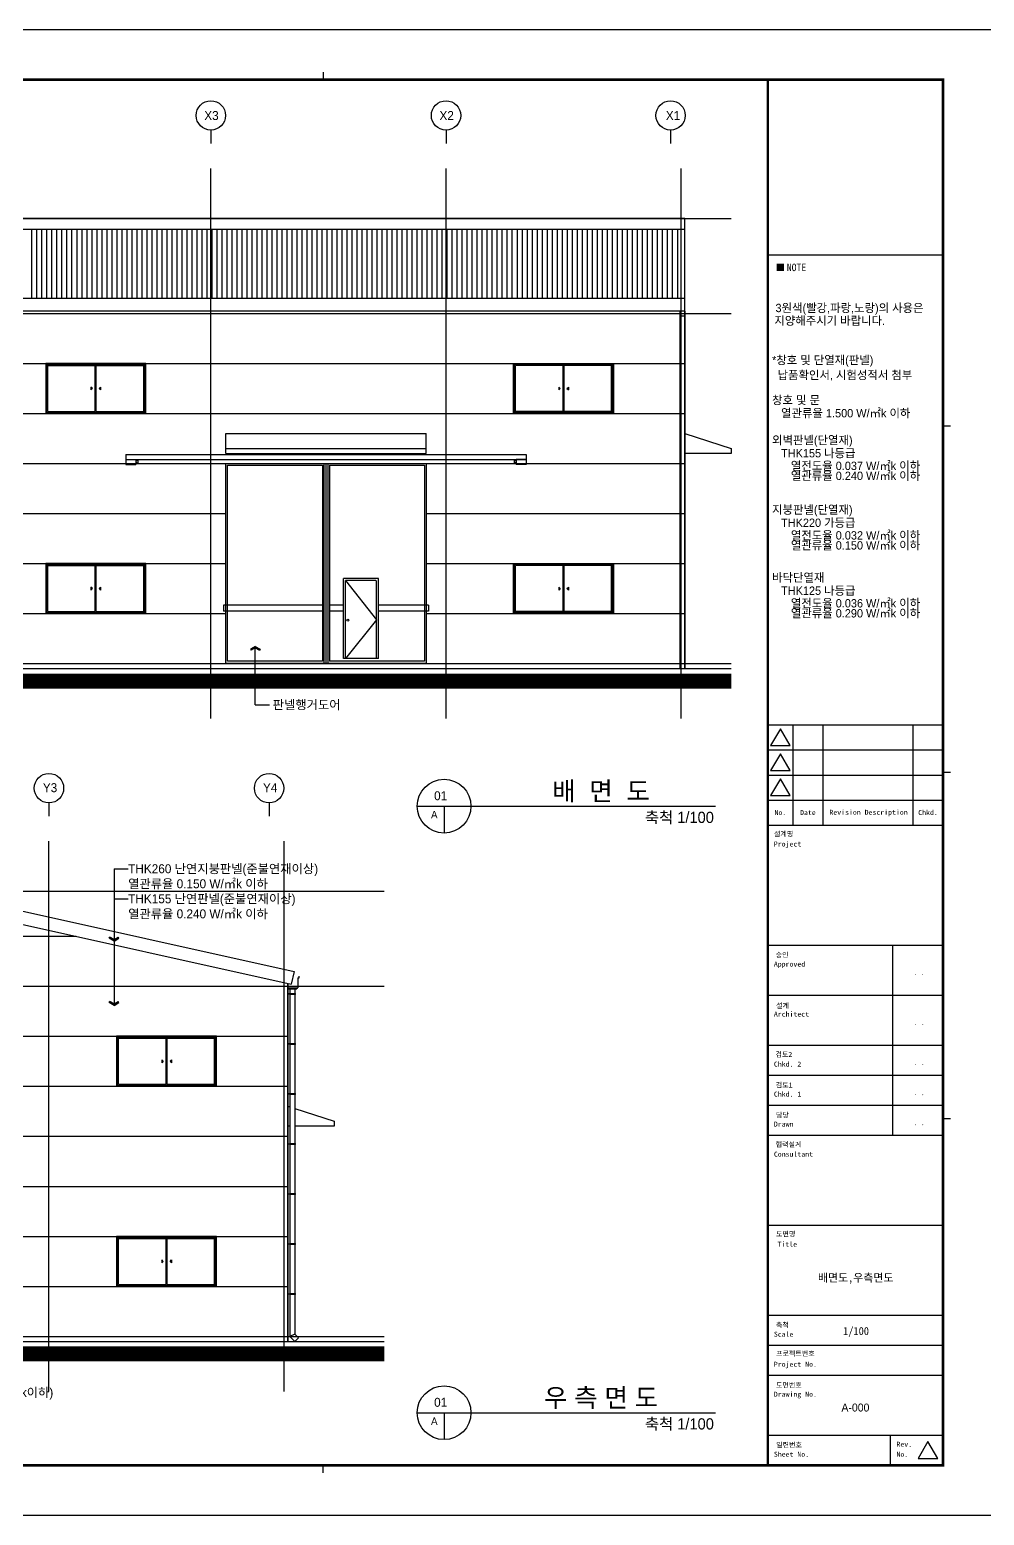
# Model space of a CAD drawing. Header units: millimetres. Extents: x 1296959 to 4552731, y -1798654 to -1542890.
# Drawn here: x 4490929 to 4510006, y -1572590 to -1542890 of the extents above; entities that cross this region are included whole.
import ezdxf
from ezdxf.enums import TextEntityAlignment as Align

# ---------------------------------------------------------------- set-up
doc = ezdxf.new("R2010")
doc.units = ezdxf.units.MM
doc.header["$LTSCALE"] = 100
doc.linetypes.add('CEN', pattern=[62, 60, -1, 0, -1])
for name, color, linetype in [('253', 253, 'Continuous'), ('3', 3, 'Continuous'), ('9', 9, 'Continuous'), ('CEN', 1, 'CEN'), ('COL', 2, 'Continuous'), ('COR', 4, 'Continuous'), ('DIM', 7, 'Continuous'), ('DOOR', 4, 'Continuous'), ('EL', 9, 'Continuous'), ('FIN', 5, 'Continuous'), ('LED', 7, 'Continuous'), ('TITLE_TEXT', 6, 'Continuous'), ('TXT', 3, 'Continuous'), ('WAL', 3, 'Continuous'), ('WIN', 4, 'Continuous')]:
    doc.layers.add(name, color=color, linetype=linetype)
doc.styles.add('TEXT', font='')
doc.styles.add('굴림', font='gulim.ttc')
doc.styles.add('돋움', font='gulim.ttc')
doc.styles.add('돋움체', font='gulim.ttc')
doc.styles.add('돋음', font='gulim.ttc')
doc.styles.get('TEXT').set_extended_font_data('DotumChe')

# ---------------------------------------------------------------- blocks, each defined once
blk = doc.blocks.new('arrow1')
for p, q in [((0, 0), (0.29, 0.5)), ((0, 0), (0.29, -0.5)), ((0.16, 0), (0.41, 0.43)), ((0.16, 0), (0.41, -0.43)), ((0.29, 0.5), (0.41, 0.43)), ((0.29, -0.5), (0.41, -0.43))]:
    blk.add_line(p, q)

msp = doc.modelspace()

# ---------------------------------------------------------------- hatches: boundary and pattern name
msp.add_hatch(color=3).paths.add_polyline_path([(4506003.98, -1547566.64), (4505853.98, -1547566.64), (4505853.98, -1547716.64), (4506003.98, -1547716.64)])
msp.add_hatch(color=3).paths.add_polyline_path([(4506003.98, -1547566.64), (4505853.98, -1547566.64), (4505853.98, -1547716.64), (4506003.98, -1547716.64)])

# ---------------------------------------------------------------- linework, layer by layer
at = {"color": 5}
for p, q in [((4510680.99, -1542889.74), (4468630.99, -1542889.74)), ((4468630.99, -1572589.74), (4510680.99, -1572589.74))]:
    msp.add_line(p, q, dxfattribs=at)
for p, q in [((4496793.99, -1543739.74), (4496793.99, -1543889.74)), ((4494549.23, -1544896.1), (4494549.23, -1545162.88)), ((4499249.23, -1544896.1), (4499249.23, -1545162.88)), ((4503736.73, -1544896.1), (4503736.73, -1545162.88)), ((4491874.23, -1548263.44), (4491874.23, -1546885.67)), ((4492874.23, -1548263.44), (4492874.23, -1546885.67)), ((4493874.23, -1548263.44), (4493874.23, -1546885.67)), ((4494874.23, -1548263.44), (4494874.23, -1546885.67)), ((4495874.23, -1548263.44), (4495874.23, -1546885.67)), ((4496874.23, -1548263.44), (4496874.23, -1546885.67)), ((4497874.23, -1548263.44), (4497874.23, -1546885.67)), ((4498874.23, -1548263.44), (4498874.23, -1546885.67)), ((4499874.23, -1548263.44), (4499874.23, -1546885.67)), ((4500874.23, -1548263.44), (4500874.23, -1546885.67)), ((4501874.23, -1548263.44), (4501874.23, -1546885.67)), ((4502874.23, -1548263.44), (4502874.23, -1546885.67)), ((4505680.99, -1547389.74), (4509180.99, -1547389.74)), ((4503924.23, -1548517.85), (4503924.23, -1555662.88)), ((4504024.23, -1548517.85), (4504024.23, -1555662.88)), ((4475874.23, -1548562.88), (4504024.23, -1548562.88)), ((4504024.23, -1548617.85), (4503924.23, -1548617.85)), ((4475874.23, -1549562.88), (4504024.23, -1549562.88)), ((4475874.23, -1550562.88), (4504024.23, -1550562.88)), ((4509330.99, -1550814.74), (4509180.99, -1550814.74)), ((4494849.23, -1551362.88), (4494849.23, -1550962.88)), ((4494849.23, -1550962.88), (4498849.23, -1550962.88)), ((4498849.23, -1551362.88), (4498849.23, -1550962.88)), ((4494849.23, -1551262.88), (4498849.23, -1551262.88)), ((4494849.23, -1551362.88), (4498849.23, -1551362.88)), ((4475874.23, -1551562.88), (4504024.23, -1551562.88)), ((4484949.23, -1552562.88), (4494849.23, -1552562.88)), ((4498849.23, -1552562.88), (4504024.23, -1552562.88)), ((4484949.23, -1553562.88), (4494849.23, -1553562.88)), ((4498849.23, -1553562.88), (4504024.23, -1553562.88)), ((4484949.23, -1554562.88), (4494849.23, -1554562.88)), ((4498849.23, -1554562.88), (4504024.23, -1554562.88)), ((4475874.23, -1555562.88), (4504024.23, -1555562.88)), ((4505680.99, -1556789.74), (4509180.99, -1556789.74)), ((4505930.99, -1556864.74), (4505735.99, -1557201.74)), ((4506125.99, -1557201.74), (4505930.99, -1556864.74)), ((4506180.99, -1556789.74), (4506180.99, -1558789.74)), ((4506780.99, -1556789.74), (4506780.99, -1558789.74)), ((4508580.99, -1556789.74), (4508580.99, -1558789.74)), ((4505680.99, -1557289.74), (4509180.99, -1557289.74)), ((4505735.99, -1557201.74), (4506125.99, -1557201.74)), ((4505930.99, -1557364.74), (4505735.99, -1557701.74)), ((4506125.99, -1557701.74), (4505930.99, -1557364.74)), ((4505735.99, -1557701.74), (4506125.99, -1557701.74)), ((4509330.99, -1557739.74), (4509180.99, -1557739.74)), ((4505680.99, -1557789.74), (4509180.99, -1557789.74)), ((4505930.99, -1557864.74), (4505735.99, -1558201.74)), ((4506125.99, -1558201.74), (4505930.99, -1557864.74)), ((4491313.68, -1558346.43), (4491313.68, -1558613.21)), ((4495713.68, -1558346.43), (4495713.68, -1558613.21)), ((4505680.99, -1558289.74), (4509180.99, -1558289.74)), ((4505735.99, -1558201.74), (4506125.99, -1558201.74)), ((4505680.99, -1558789.74), (4509180.99, -1558789.74)), ((4486168.68, -1561013.21), (4491858.68, -1561013.21)), ((4505680.99, -1561189.74), (4509180.99, -1561189.74)), ((4508180.99, -1564989.74), (4508180.99, -1561189.74)), ((4496288.71, -1561845.01), (4496288.71, -1562045.01)), ((4496288.71, -1561845.01), (4496312.55, -1561845.01)), ((4496312.55, -1561845.01), (4496312.55, -1561814.32)), ((4481938.68, -1562013.21), (4496088.68, -1562013.21)), ((4496088.68, -1562013.21), (4496088.68, -1562045.01)), ((4496088.71, -1562045.01), (4496288.71, -1562045.01)), ((4505680.99, -1562189.74), (4509180.99, -1562189.74)), ((4481938.68, -1563013.21), (4496088.68, -1563013.21)), ((4505680.99, -1563189.74), (4509180.99, -1563189.74)), ((4505680.99, -1563789.74), (4509180.99, -1563789.74)), ((4481938.68, -1564013.21), (4496088.68, -1564013.21)), ((4505680.99, -1564389.74), (4509180.99, -1564389.74)), ((4509330.99, -1564664.74), (4509180.99, -1564664.74)), ((4481938.68, -1565013.21), (4496088.68, -1565013.21)), ((4505680.99, -1564989.74), (4509180.99, -1564989.74)), ((4481938.68, -1566013.21), (4496088.68, -1566013.21)), ((4505680.99, -1566789.74), (4509180.99, -1566789.74)), ((4481938.68, -1567013.21), (4496088.68, -1567013.21)), ((4481938.68, -1568013.21), (4496088.68, -1568013.21)), ((4505680.99, -1568589.74), (4509180.99, -1568589.74)), ((4481938.68, -1569013.21), (4496088.68, -1569013.21)), ((4505680.99, -1569189.74), (4509180.99, -1569189.74)), ((4505680.99, -1569789.74), (4509180.99, -1569789.74)), ((4505680.99, -1570989.74), (4509180.99, -1570989.74)), ((4508130.99, -1571589.74), (4508130.99, -1570989.74)), ((4508880.99, -1571114.74), (4508685.99, -1571451.74)), ((4509075.99, -1571451.74), (4508880.99, -1571114.74)), ((4496793.99, -1571739.74), (4496793.99, -1571589.74)), ((4508685.99, -1571451.74), (4509075.99, -1571451.74))]:
    msp.add_line(p, q)
at = {"color": 7}
for p, q in [((4496108.71, -1562045.01), (4496108.71, -1562065.01)), ((4496108.71, -1562065.01), (4496268.71, -1562065.01)), ((4496268.71, -1562045.01), (4496268.71, -1562065.01))]:
    msp.add_line(p, q, dxfattribs=at)
at = {"color": 3, "const_width": 50}
msp.add_lwpolyline([(4509180.99, -1571589.74), (4470130.99, -1571589.74), (4470130.99, -1543889.74), (4509180.99, -1543889.74)], close=True, dxfattribs=at)
msp.add_lwpolyline([(4505680.99, -1571589.74), (4505680.99, -1543889.74)], dxfattribs=at)
for centre in [(4494549.23, -1544602.58), (4499249.23, -1544602.58), (4503736.73, -1544602.58), (4491313.68, -1558052.91), (4495713.68, -1558052.91)]:
    msp.add_circle(centre, 293.52)
at = {"layer": '253', "const_width": 300}
for points in [[(4474949.23, -1555912.88), (4504949.23, -1555912.88)], [(4480013.68, -1569363.21), (4498013.68, -1569363.21)]]:
    msp.add_lwpolyline(points, dxfattribs=at)
at = {"layer": '3', "color": 3}
msp.add_lwpolyline([(4494849.23, -1551562.88), (4498849.23, -1551562.88), (4498849.23, -1555562.88), (4494849.23, -1555562.88)], close=True, dxfattribs=at)
at = {"layer": '9'}
for points in [[(4504024.23, -1550962.88), (4504949.23, -1551262.88), (4504949.23, -1551362.88), (4504024.23, -1551362.88)], [(4496088.68, -1564413.21), (4496127.53, -1564425.81)], [(4496227.53, -1564458.24), (4497013.68, -1564713.21), (4497013.68, -1564813.21), (4496227.53, -1564813.21)], [(4496127.53, -1564813.21), (4496088.68, -1564813.21)]]:
    msp.add_lwpolyline(points, dxfattribs=at)
at = {"layer": 'CEN', "linetype": 'ByBlock', "ltscale": 1000}
for p, q in [((4494549.23, -1556662.88), (4494549.23, -1545662.88)), ((4499249.23, -1556662.88), (4499249.23, -1545662.88)), ((4503949.23, -1556662.88), (4503949.23, -1545662.88)), ((4474949.23, -1546662.88), (4504949.23, -1546662.88)), ((4474949.23, -1548562.88), (4504949.23, -1548562.88)), ((4474949.23, -1555562.88), (4504949.23, -1555562.88)), ((4474949.23, -1555662.88), (4504949.23, -1555662.88)), ((4491313.68, -1570113.21), (4491313.68, -1559113.21)), ((4496013.68, -1570113.21), (4496013.68, -1559113.21)), ((4480013.68, -1560113.21), (4498013.68, -1560113.21)), ((4480013.68, -1562013.21), (4498013.68, -1562013.21)), ((4480013.68, -1569013.21), (4498013.68, -1569013.21)), ((4480013.68, -1569113.21), (4498013.68, -1569113.21))]:
    msp.add_line(p, q, dxfattribs=at)
at = {"layer": 'COL'}
for p, q in [((4474949.23, -1555662.88), (4504949.23, -1555662.88)), ((4480013.68, -1569113.21), (4498013.68, -1569113.21))]:
    msp.add_line(p, q, dxfattribs=at)
at = {"layer": 'DIM'}
for p, q in [((4498672.68, -1558412.66), (4504637.56, -1558412.66)), ((4499210.28, -1558412.66), (4499210.28, -1558950.26)), ((4498672.68, -1570538.45), (4504637.56, -1570538.45)), ((4499210.28, -1570538.45), (4499210.28, -1571076.05))]:
    msp.add_line(p, q, dxfattribs=at)
for centre in [(4499210.28, -1558412.66), (4499210.28, -1570538.45)]:
    msp.add_circle(centre, 537.6, dxfattribs=at)
at = {"layer": 'DOOR'}
for p, q in [((4492849.23, -1551382.88), (4500849.23, -1551382.88)), ((4492849.23, -1551382.88), (4492849.23, -1551582.88)), ((4492849.23, -1551482.88), (4500849.23, -1551482.88)), ((4492849.23, -1551482.88), (4493049.23, -1551482.88)), ((4493049.23, -1551482.88), (4493049.23, -1551582.88)), ((4493049.23, -1551502.88), (4493069.23, -1551502.88)), ((4493069.23, -1551492.88), (4493089.23, -1551492.88)), ((4493069.23, -1551502.88), (4493069.23, -1551492.88)), ((4493089.23, -1551492.88), (4493089.23, -1551552.88)), ((4500609.23, -1551492.88), (4500609.23, -1551552.88)), ((4500629.23, -1551492.88), (4500609.23, -1551492.88)), ((4500629.23, -1551502.88), (4500629.23, -1551492.88)), ((4500649.23, -1551502.88), (4500629.23, -1551502.88)), ((4500649.23, -1551482.88), (4500649.23, -1551582.88)), ((4500849.23, -1551482.88), (4500649.23, -1551482.88)), ((4500849.23, -1551382.88), (4500849.23, -1551582.88)), ((4492849.23, -1551582.88), (4493049.23, -1551582.88)), ((4493049.23, -1551542.88), (4493069.23, -1551542.88)), ((4493069.23, -1551542.88), (4493069.23, -1551552.88)), ((4493069.23, -1551552.88), (4493089.23, -1551552.88)), ((4494879.23, -1551592.88), (4496779.23, -1551592.88)), ((4494879.23, -1555512.88), (4494879.23, -1551592.88)), ((4496779.23, -1551592.88), (4496779.23, -1555512.88)), ((4496809.23, -1551562.88), (4496809.23, -1555562.88)), ((4496849.23, -1551562.88), (4496849.23, -1555562.88)), ((4496889.23, -1551562.88), (4496889.23, -1555562.88)), ((4496919.23, -1551592.88), (4496919.23, -1555512.88)), ((4496919.23, -1551592.88), (4498819.23, -1551592.88)), ((4498819.23, -1551592.88), (4498819.23, -1555512.88)), ((4500629.23, -1551552.88), (4500609.23, -1551552.88)), ((4500649.23, -1551542.88), (4500629.23, -1551542.88)), ((4500629.23, -1551542.88), (4500629.23, -1551552.88)), ((4500849.23, -1551582.88), (4500649.23, -1551582.88)), ((4497899.23, -1553862.88), (4497199.23, -1553862.88)), ((4497199.23, -1555462.88), (4497199.23, -1553862.88)), ((4497849.23, -1553902.88), (4497239.23, -1553902.88)), ((4497239.23, -1553902.88), (4497859.23, -1554687.88)), ((4497239.23, -1555462.88), (4497239.23, -1553902.88)), ((4497899.23, -1555462.88), (4497899.23, -1553862.88)), ((4497859.23, -1555462.88), (4497859.23, -1553912.88)), ((4494799.23, -1554392.88), (4494799.23, -1554512.88)), ((4496779.23, -1554392.88), (4494799.23, -1554392.88)), ((4497199.23, -1554392.88), (4496919.23, -1554392.88)), ((4498899.23, -1554392.88), (4497899.23, -1554392.88)), ((4498899.23, -1554392.88), (4498899.23, -1554512.88)), ((4496779.23, -1554512.88), (4494799.23, -1554512.88)), ((4497199.23, -1554512.88), (4496919.23, -1554512.88)), ((4497859.23, -1554687.88), (4497239.23, -1555462.88)), ((4498899.23, -1554512.88), (4497899.23, -1554512.88)), ((4496779.23, -1555512.88), (4494879.23, -1555512.88)), ((4498819.23, -1555512.88), (4496919.23, -1555512.88)), ((4497899.23, -1555462.88), (4497199.23, -1555462.88))]:
    msp.add_line(p, q, dxfattribs=at)
msp.add_circle((4497288.31, -1554696.31), 20, dxfattribs=at)
msp.add_arc((4497849.23, -1553912.88), 10, 0, 90, dxfattribs=at)
at = {"layer": 'EL'}
for p, q in [((4496122.53, -1562166.93), (4496088.68, -1562166.93)), ((4496127.53, -1562065.01), (4496127.53, -1569013.21)), ((4496227.53, -1562065.01), (4496227.53, -1568971.79)), ((4496122.53, -1563166.93), (4496088.68, -1563166.93)), ((4496122.53, -1564166.93), (4496088.68, -1564166.93)), ((4496122.53, -1565166.93), (4496088.68, -1565166.93)), ((4496122.53, -1566166.93), (4496088.68, -1566166.93)), ((4496122.53, -1567166.93), (4496088.68, -1567166.93)), ((4496122.53, -1568166.93), (4496088.68, -1568166.93)), ((4496227.53, -1568971.79), (4496127.53, -1569013.21)), ((4496127.53, -1569013.21), (4496227.53, -1569113.21)), ((4496227.53, -1568971.79), (4496298.25, -1569042.5)), ((4496298.25, -1569042.5), (4496227.53, -1569113.21))]:
    msp.add_line(p, q, dxfattribs=at)
for points in [[(4496122.53, -1562176.93), (4496122.53, -1562156.93), (4496232.53, -1562156.93), (4496232.53, -1562176.93)], [(4496122.53, -1563176.93), (4496122.53, -1563156.93), (4496232.53, -1563156.93), (4496232.53, -1563176.93)], [(4496122.53, -1564176.93), (4496122.53, -1564156.93), (4496232.53, -1564156.93), (4496232.53, -1564176.93)], [(4496122.53, -1565176.93), (4496122.53, -1565156.93), (4496232.53, -1565156.93), (4496232.53, -1565176.93)], [(4496122.53, -1566176.93), (4496122.53, -1566156.93), (4496232.53, -1566156.93), (4496232.53, -1566176.93)], [(4496122.53, -1567176.93), (4496122.53, -1567156.93), (4496232.53, -1567156.93), (4496232.53, -1567176.93)], [(4496122.53, -1568176.93), (4496122.53, -1568156.93), (4496232.53, -1568156.93), (4496232.53, -1568176.93)]]:
    msp.add_lwpolyline(points, close=True, dxfattribs=at)
at = {"layer": 'FIN'}
for p, q in [((4490974.23, -1548263.44), (4490974.23, -1546885.67)), ((4491074.23, -1548263.44), (4491074.23, -1546885.67)), ((4491174.23, -1548263.44), (4491174.23, -1546885.67)), ((4491274.23, -1548263.44), (4491274.23, -1546885.67)), ((4491374.23, -1548263.44), (4491374.23, -1546885.67)), ((4491474.23, -1548263.44), (4491474.23, -1546885.67)), ((4491574.23, -1548263.44), (4491574.23, -1546885.67)), ((4491674.23, -1548263.44), (4491674.23, -1546885.67)), ((4491774.23, -1548263.44), (4491774.23, -1546885.67)), ((4491974.23, -1548263.44), (4491974.23, -1546885.67)), ((4492074.23, -1548263.44), (4492074.23, -1546885.67)), ((4492174.23, -1548263.44), (4492174.23, -1546885.67)), ((4492274.23, -1548263.44), (4492274.23, -1546885.67)), ((4492374.23, -1548263.44), (4492374.23, -1546885.67)), ((4492474.23, -1548263.44), (4492474.23, -1546885.67)), ((4492574.23, -1548263.44), (4492574.23, -1546885.67)), ((4492674.23, -1548263.44), (4492674.23, -1546885.67)), ((4492774.23, -1548263.44), (4492774.23, -1546885.67)), ((4492974.23, -1548263.44), (4492974.23, -1546885.67)), ((4493074.23, -1548263.44), (4493074.23, -1546885.67)), ((4493174.23, -1548263.44), (4493174.23, -1546885.67)), ((4493274.23, -1548263.44), (4493274.23, -1546885.67)), ((4493374.23, -1548263.44), (4493374.23, -1546885.67)), ((4493474.23, -1548263.44), (4493474.23, -1546885.67)), ((4493574.23, -1548263.44), (4493574.23, -1546885.67)), ((4493674.23, -1548263.44), (4493674.23, -1546885.67)), ((4493774.23, -1548263.44), (4493774.23, -1546885.67)), ((4493974.23, -1548263.44), (4493974.23, -1546885.67)), ((4494074.23, -1548263.44), (4494074.23, -1546885.67)), ((4494174.23, -1548263.44), (4494174.23, -1546885.67)), ((4494274.23, -1548263.44), (4494274.23, -1546885.67)), ((4494374.23, -1548263.44), (4494374.23, -1546885.67)), ((4494474.23, -1548263.44), (4494474.23, -1546885.67)), ((4494574.23, -1548263.44), (4494574.23, -1546885.67)), ((4494674.23, -1548263.44), (4494674.23, -1546885.67)), ((4494774.23, -1548263.44), (4494774.23, -1546885.67)), ((4494974.23, -1548263.44), (4494974.23, -1546885.67)), ((4495074.23, -1548263.44), (4495074.23, -1546885.67)), ((4495174.23, -1548263.44), (4495174.23, -1546885.67)), ((4495274.23, -1548263.44), (4495274.23, -1546885.67)), ((4495374.23, -1548263.44), (4495374.23, -1546885.67)), ((4495474.23, -1548263.44), (4495474.23, -1546885.67)), ((4495574.23, -1548263.44), (4495574.23, -1546885.67)), ((4495674.23, -1548263.44), (4495674.23, -1546885.67)), ((4495774.23, -1548263.44), (4495774.23, -1546885.67)), ((4495974.23, -1548263.44), (4495974.23, -1546885.67)), ((4496074.23, -1548263.44), (4496074.23, -1546885.67)), ((4496174.23, -1548263.44), (4496174.23, -1546885.67)), ((4496274.23, -1548263.44), (4496274.23, -1546885.67)), ((4496374.23, -1548263.44), (4496374.23, -1546885.67)), ((4496474.23, -1548263.44), (4496474.23, -1546885.67)), ((4496574.23, -1548263.44), (4496574.23, -1546885.67)), ((4496674.23, -1548263.44), (4496674.23, -1546885.67)), ((4496774.23, -1548263.44), (4496774.23, -1546885.67)), ((4496974.23, -1548263.44), (4496974.23, -1546885.67)), ((4497074.23, -1548263.44), (4497074.23, -1546885.67)), ((4497174.23, -1548263.44), (4497174.23, -1546885.67)), ((4497274.23, -1548263.44), (4497274.23, -1546885.67)), ((4497374.23, -1548263.44), (4497374.23, -1546885.67)), ((4497474.23, -1548263.44), (4497474.23, -1546885.67)), ((4497574.23, -1548263.44), (4497574.23, -1546885.67)), ((4497674.23, -1548263.44), (4497674.23, -1546885.67)), ((4497774.23, -1548263.44), (4497774.23, -1546885.67)), ((4497974.23, -1548263.44), (4497974.23, -1546885.67)), ((4498074.23, -1548263.44), (4498074.23, -1546885.67)), ((4498174.23, -1548263.44), (4498174.23, -1546885.67)), ((4498274.23, -1548263.44), (4498274.23, -1546885.67)), ((4498374.23, -1548263.44), (4498374.23, -1546885.67)), ((4498474.23, -1548263.44), (4498474.23, -1546885.67)), ((4498574.23, -1548263.44), (4498574.23, -1546885.67)), ((4498674.23, -1548263.44), (4498674.23, -1546885.67)), ((4498774.23, -1548263.44), (4498774.23, -1546885.67)), ((4498974.23, -1548263.44), (4498974.23, -1546885.67)), ((4499074.23, -1548263.44), (4499074.23, -1546885.67)), ((4499174.23, -1548263.44), (4499174.23, -1546885.67)), ((4499274.23, -1548263.44), (4499274.23, -1546885.67)), ((4499374.23, -1548263.44), (4499374.23, -1546885.67)), ((4499474.23, -1548263.44), (4499474.23, -1546885.67)), ((4499574.23, -1548263.44), (4499574.23, -1546885.67)), ((4499674.23, -1548263.44), (4499674.23, -1546885.67)), ((4499774.23, -1548263.44), (4499774.23, -1546885.67)), ((4499974.23, -1548263.44), (4499974.23, -1546885.67)), ((4500074.23, -1548263.44), (4500074.23, -1546885.67)), ((4500174.23, -1548263.44), (4500174.23, -1546885.67)), ((4500274.23, -1548263.44), (4500274.23, -1546885.67)), ((4500374.23, -1548263.44), (4500374.23, -1546885.67)), ((4500474.23, -1548263.44), (4500474.23, -1546885.67)), ((4500574.23, -1548263.44), (4500574.23, -1546885.67)), ((4500674.23, -1548263.44), (4500674.23, -1546885.67)), ((4500774.23, -1548263.44), (4500774.23, -1546885.67)), ((4500974.23, -1548263.44), (4500974.23, -1546885.67)), ((4501074.23, -1548263.44), (4501074.23, -1546885.67)), ((4501174.23, -1548263.44), (4501174.23, -1546885.67)), ((4501274.23, -1548263.44), (4501274.23, -1546885.67)), ((4501374.23, -1548263.44), (4501374.23, -1546885.67)), ((4501474.23, -1548263.44), (4501474.23, -1546885.67)), ((4501574.23, -1548263.44), (4501574.23, -1546885.67)), ((4501674.23, -1548263.44), (4501674.23, -1546885.67)), ((4501774.23, -1548263.44), (4501774.23, -1546885.67)), ((4501974.23, -1548263.44), (4501974.23, -1546885.67)), ((4502074.23, -1548263.44), (4502074.23, -1546885.67)), ((4502174.23, -1548263.44), (4502174.23, -1546885.67)), ((4502274.23, -1548263.44), (4502274.23, -1546885.67)), ((4502374.23, -1548263.44), (4502374.23, -1546885.67)), ((4502474.23, -1548263.44), (4502474.23, -1546885.67)), ((4502574.23, -1548263.44), (4502574.23, -1546885.67)), ((4502674.23, -1548263.44), (4502674.23, -1546885.67)), ((4502774.23, -1548263.44), (4502774.23, -1546885.67)), ((4502974.23, -1548263.44), (4502974.23, -1546885.67)), ((4503074.23, -1548263.44), (4503074.23, -1546885.67)), ((4503174.23, -1548263.44), (4503174.23, -1546885.67)), ((4503274.23, -1548263.44), (4503274.23, -1546885.67)), ((4503374.23, -1548263.44), (4503374.23, -1546885.67)), ((4503474.23, -1548263.44), (4503474.23, -1546885.67)), ((4503574.23, -1548263.44), (4503574.23, -1546885.67)), ((4503674.23, -1548263.44), (4503674.23, -1546885.67)), ((4503774.23, -1548263.44), (4503774.23, -1546885.67))]:
    msp.add_line(p, q, dxfattribs=at)
at = {"layer": 'LED'}
for points in [[(4495437.75, -1556384.26), (4495437.75, -1555217.87)], [(4495437.75, -1556384.26), (4495720.69, -1556384.26)], [(4492613.68, -1559664.45), (4492613.68, -1562396.49)], [(4492613.68, -1559664.45), (4492896.62, -1559664.45)], [(4492613.68, -1560264.45), (4492896.62, -1560264.45)]]:
    msp.add_lwpolyline(points, dxfattribs=at)
at = {"layer": 'WAL'}
for p, q in [((4504024.23, -1546662.88), (4475874.23, -1546662.88)), ((4504024.23, -1555662.88), (4504024.23, -1546662.88)), ((4504024.23, -1546885.67), (4475874.23, -1546885.67)), ((4503874.23, -1546885.67), (4503874.23, -1548263.44)), ((4504024.23, -1548263.44), (4475874.23, -1548263.44)), ((4504024.23, -1548517.85), (4475874.23, -1548517.85)), ((4489013.68, -1560113.21), (4496213.68, -1561716.77)), ((4489013.68, -1560379.58), (4496157.16, -1561970.55)), ((4496213.68, -1561716.77), (4496157.16, -1561970.55)), ((4496088.68, -1561955.3), (4496088.68, -1569113.21)), ((4496088.68, -1569113.21), (4496088.68, -1561955.3))]:
    msp.add_line(p, q, dxfattribs=at)
at = {"layer": 'WIN'}
for p, q in [((4491269.23, -1549582.88), (4493229.23, -1549582.88)), ((4491269.23, -1550542.88), (4491269.23, -1549582.88)), ((4491289.23, -1549602.88), (4492239.23, -1549602.88)), ((4491289.23, -1550522.88), (4491289.23, -1549602.88)), ((4492239.23, -1550542.88), (4492239.23, -1549582.88)), ((4492259.23, -1550522.88), (4492259.23, -1549602.88)), ((4492259.23, -1549602.88), (4493209.23, -1549602.88)), ((4493209.23, -1550522.88), (4493209.23, -1549602.88)), ((4493229.23, -1550542.88), (4493229.23, -1549582.88)), ((4502579.23, -1549582.88), (4500619.23, -1549582.88)), ((4500619.23, -1550542.88), (4500619.23, -1549582.88)), ((4500639.23, -1550522.88), (4500639.23, -1549602.88)), ((4501589.23, -1549602.88), (4500639.23, -1549602.88)), ((4501589.23, -1550522.88), (4501589.23, -1549602.88)), ((4501609.23, -1550542.88), (4501609.23, -1549582.88)), ((4502559.23, -1549602.88), (4501609.23, -1549602.88)), ((4502559.23, -1550522.88), (4502559.23, -1549602.88)), ((4502579.23, -1550542.88), (4502579.23, -1549582.88)), ((4492153.62, -1550034.6), (4492153.62, -1550091.17)), ((4492181.9, -1550062.88), (4492153.62, -1550034.6)), ((4492318.64, -1550062.88), (4492346.93, -1550034.6)), ((4492346.93, -1550034.6), (4492346.93, -1550091.17)), ((4501501.54, -1550034.6), (4501501.54, -1550091.17)), ((4501529.82, -1550062.88), (4501501.54, -1550034.6)), ((4501666.57, -1550062.88), (4501694.85, -1550034.6)), ((4501694.85, -1550034.6), (4501694.85, -1550091.17)), ((4492181.9, -1550062.88), (4492153.62, -1550091.17)), ((4492318.64, -1550062.88), (4492346.93, -1550091.17)), ((4501529.82, -1550062.88), (4501501.54, -1550091.17)), ((4501666.57, -1550062.88), (4501694.85, -1550091.17)), ((4491269.23, -1550542.88), (4493229.23, -1550542.88)), ((4491289.23, -1550522.88), (4492239.23, -1550522.88)), ((4492259.23, -1550522.88), (4493209.23, -1550522.88)), ((4502579.23, -1550542.88), (4500619.23, -1550542.88)), ((4501589.23, -1550522.88), (4500639.23, -1550522.88)), ((4502559.23, -1550522.88), (4501609.23, -1550522.88)), ((4491269.23, -1553582.88), (4493229.23, -1553582.88)), ((4491269.23, -1554542.88), (4491269.23, -1553582.88)), ((4491289.23, -1553602.88), (4492239.23, -1553602.88)), ((4491289.23, -1554522.88), (4491289.23, -1553602.88)), ((4492239.23, -1554542.88), (4492239.23, -1553582.88)), ((4492259.23, -1554522.88), (4492259.23, -1553602.88)), ((4492259.23, -1553602.88), (4493209.23, -1553602.88)), ((4493209.23, -1554522.88), (4493209.23, -1553602.88)), ((4493229.23, -1554542.88), (4493229.23, -1553582.88)), ((4502579.23, -1553582.88), (4500619.23, -1553582.88)), ((4500619.23, -1554542.88), (4500619.23, -1553582.88)), ((4500639.23, -1554522.88), (4500639.23, -1553602.88)), ((4501589.23, -1553602.88), (4500639.23, -1553602.88)), ((4501589.23, -1554522.88), (4501589.23, -1553602.88)), ((4501609.23, -1554542.88), (4501609.23, -1553582.88)), ((4502559.23, -1553602.88), (4501609.23, -1553602.88)), ((4502559.23, -1554522.88), (4502559.23, -1553602.88)), ((4502579.23, -1554542.88), (4502579.23, -1553582.88)), ((4492153.62, -1554034.6), (4492153.62, -1554091.17)), ((4492181.9, -1554062.88), (4492153.62, -1554034.6)), ((4492181.9, -1554062.88), (4492153.62, -1554091.17)), ((4492318.64, -1554062.88), (4492346.93, -1554034.6)), ((4492318.64, -1554062.88), (4492346.93, -1554091.17)), ((4492346.93, -1554034.6), (4492346.93, -1554091.17)), ((4501501.54, -1554034.6), (4501501.54, -1554091.17)), ((4501529.82, -1554062.88), (4501501.54, -1554034.6)), ((4501529.82, -1554062.88), (4501501.54, -1554091.17)), ((4501666.57, -1554062.88), (4501694.85, -1554034.6)), ((4501666.57, -1554062.88), (4501694.85, -1554091.17)), ((4501694.85, -1554034.6), (4501694.85, -1554091.17)), ((4491269.23, -1554542.88), (4493229.23, -1554542.88)), ((4491289.23, -1554522.88), (4492239.23, -1554522.88)), ((4492259.23, -1554522.88), (4493209.23, -1554522.88)), ((4502579.23, -1554542.88), (4500619.23, -1554542.88)), ((4501589.23, -1554522.88), (4500639.23, -1554522.88)), ((4502559.23, -1554522.88), (4501609.23, -1554522.88)), ((4492683.68, -1563033.21), (4494643.68, -1563033.21)), ((4492683.68, -1563993.21), (4492683.68, -1563033.21)), ((4492703.68, -1563053.21), (4493653.68, -1563053.21)), ((4492703.68, -1563973.21), (4492703.68, -1563053.21)), ((4493653.68, -1563993.21), (4493653.68, -1563033.21)), ((4493673.68, -1563973.21), (4493673.68, -1563053.21)), ((4493673.68, -1563053.21), (4494623.68, -1563053.21)), ((4494623.68, -1563973.21), (4494623.68, -1563053.21)), ((4494643.68, -1563993.21), (4494643.68, -1563033.21)), ((4493568.06, -1563484.93), (4493568.06, -1563541.49)), ((4493596.35, -1563513.21), (4493568.06, -1563484.93)), ((4493596.35, -1563513.21), (4493568.06, -1563541.49)), ((4493733.09, -1563513.21), (4493761.37, -1563484.93)), ((4493733.09, -1563513.21), (4493761.37, -1563541.49)), ((4493761.37, -1563484.93), (4493761.37, -1563541.49)), ((4492683.68, -1563993.21), (4494643.68, -1563993.21)), ((4492703.68, -1563973.21), (4493653.68, -1563973.21)), ((4493673.68, -1563973.21), (4494623.68, -1563973.21)), ((4492683.68, -1567033.21), (4494643.68, -1567033.21)), ((4492683.68, -1567993.21), (4492683.68, -1567033.21)), ((4492703.68, -1567053.21), (4493653.68, -1567053.21)), ((4492703.68, -1567973.21), (4492703.68, -1567053.21)), ((4493653.68, -1567993.21), (4493653.68, -1567033.21)), ((4493673.68, -1567973.21), (4493673.68, -1567053.21)), ((4493673.68, -1567053.21), (4494623.68, -1567053.21)), ((4494623.68, -1567973.21), (4494623.68, -1567053.21)), ((4494643.68, -1567993.21), (4494643.68, -1567033.21)), ((4493568.06, -1567484.93), (4493568.06, -1567541.49)), ((4493596.35, -1567513.21), (4493568.06, -1567484.93)), ((4493596.35, -1567513.21), (4493568.06, -1567541.49)), ((4493733.09, -1567513.21), (4493761.37, -1567484.93)), ((4493733.09, -1567513.21), (4493761.37, -1567541.49)), ((4493761.37, -1567484.93), (4493761.37, -1567541.49)), ((4492683.68, -1567993.21), (4494643.68, -1567993.21)), ((4492703.68, -1567973.21), (4493653.68, -1567973.21)), ((4493673.68, -1567973.21), (4494623.68, -1567973.21))]:
    msp.add_line(p, q, dxfattribs=at)
at = {"layer": 'WIN', "color": 3}
for points in [[(4493249.23, -1549562.88), (4491249.23, -1549562.88), (4491249.23, -1550562.88), (4493249.23, -1550562.88)], [(4500599.23, -1549562.88), (4502599.23, -1549562.88), (4502599.23, -1550562.88), (4500599.23, -1550562.88)], [(4493249.23, -1553562.88), (4491249.23, -1553562.88), (4491249.23, -1554562.88), (4493249.23, -1554562.88)], [(4500599.23, -1553562.88), (4502599.23, -1553562.88), (4502599.23, -1554562.88), (4500599.23, -1554562.88)], [(4494663.68, -1563013.21), (4492663.68, -1563013.21), (4492663.68, -1564013.21), (4494663.68, -1564013.21)], [(4494663.68, -1567013.21), (4492663.68, -1567013.21), (4492663.68, -1568013.21), (4494663.68, -1568013.21)]]:
    msp.add_lwpolyline(points, close=True, dxfattribs=at)

# ---------------------------------------------------------------- block references
at = {"layer": 'LED', "yscale": 191.9999999999999, "zscale": 191.9999999999999}
for p, xscale, rotation in [((4495437.75, -1555217.87), -191.9999999999999, 89.99999999999996), ((4492613.68, -1561110.19), 191.9999999999999, 90), ((4492613.68, -1562396.49), 191.9999999999999, 90)]:
    msp.add_blockref('arrow1', p, dxfattribs=dict(at, xscale=xscale, rotation=rotation))

# ---------------------------------------------------------------- texts
at = {"color": 3, "style": 'TEXT'}
for s, height, p in [('NOTE', 150, (4506059.87, -1547641.64)), ('Project', 100, (4505800.99, -1559169.74)), ('Approved', 100, (4505800.99, -1561569.74)), ('Architect', 100, (4505800.99, -1562569.74)), ('Chkd. 2', 100, (4505800.99, -1563569.74)), ('Chkd. 1', 100, (4505800.99, -1564169.74)), ('Drawn', 100, (4505800.99, -1564769.74)), ('Consultant', 100, (4505800.99, -1565369.74)), ('Title', 100, (4505873.15, -1567169.74)), ('Scale', 100, (4505800.99, -1568969.74)), ('Project No.', 100, (4505800.99, -1569569.74)), ('Drawing No.', 100, (4505800.99, -1570169.74)), ('Rev.', 100, (4508250.99, -1571169.74)), ('Sheet No.', 100, (4505800.99, -1571369.74)), ('No.', 100, (4508250.99, -1571369.74))]:
    msp.add_text(s, height=height, dxfattribs=at).set_placement(p, align=Align.MIDDLE_LEFT)
at = {"color": 3}
for s, height, style, p in [('No.', 100, 'TEXT', (4505930.99, -1558539.74)), ('Date', 100, 'TEXT', (4506480.99, -1558539.74)), ('Revision Description', 100, 'TEXT', (4507692.99, -1558535.74)), ('Chkd.', 100, 'TEXT', (4508880.99, -1558539.74)), ('A-000', 160, '굴림', (4507430.99, -1570435.74))]:
    msp.add_text(s, height=height, dxfattribs=dict(at, style=style)).set_placement(p, align=Align.MIDDLE_CENTER)
at = {"color": 3, "style": 'TEXT'}
for s, p in [('설계명', (4505802.98, -1559018.05)), ('승인', (4505835.9, -1561436.25)), ('설계', (4505844.82, -1562450.48)), ('검토2', (4505832.82, -1563424.71)), ('검토1', (4505838.59, -1564037.41)), ('담당', (4505842.4, -1564638.68)), ('협력설계', (4505837.31, -1565225.13)), ('도면명', (4505844.86, -1567015.53)), ('축척', (4505841.16, -1568833.26)), ('프로젝트번호', (4505844.88, -1569405)), ('도면번호', (4505843.45, -1570038.4)), ('일련번호', (4505845.47, -1571232.34))]:
    msp.add_text(s, height=100, dxfattribs=at).set_placement(p)
at = {"color": 3, "style": 'TEXT', "width": 0.9}
for p in [(4508705.99, -1561739.74), (4508705.99, -1562739.74), (4508705.99, -1563539.74), (4508705.99, -1564139.74), (4508705.99, -1564739.74)]:
    msp.add_text(' . . ', height=100, dxfattribs=at).set_placement(p, align=Align.MIDDLE_CENTER)
at = {"color": 3, "style": 'TEXT'}
for s, p in [('배면도,우측면도', (4507436.81, -1567921.23)), ('1/100', (4507443.7, -1568986.26))]:
    msp.add_text(s, height=160, dxfattribs=at).set_placement(p, align=Align.CENTER)
at = {"layer": 'COR', "color": 3, "style": '굴림'}
for s, height, p in [('3원색(빨강,파랑,노랑)의 사용은', 166.6667, (4505833.75, -1548452.78)), ('지양해주시기 바랍니다.', 166.6667, (4505810.6, -1548707.2)), ('*창호 및 단열재(판넬)', 166.6667, (4505764.88, -1549494.24)), ('납품확인서, 시험성적서 첨부', 166.6667, (4505875.16, -1549794.24)), ('창호 및 문', 166.667, (4505764.88, -1550294.89)), ('열관류율 1.500 W/㎡k 이하', 166.6667, (4505944.97, -1550556.6)), ('외벽판넬(단열재)', 166.667, (4505764.88, -1551094.89)), ('THK155 나등급', 166.667, (4505944.97, -1551356.6)), ('열전도율 0.037 W/㎡k 이하', 166.6667, (4506140.08, -1551608.88)), ('열관류율 0.240 W/㎡k 이하', 166.6667, (4506140.08, -1551808.88)), ('지붕판넬(단열재)', 166.667, (4505764.88, -1552485.2)), ('THK220 가등급', 166.667, (4505944.97, -1552746.91)), ('열전도율 0.032 W/㎡k 이하', 166.6667, (4506140.08, -1552999.19)), ('열관류율 0.150 W/㎡k 이하', 166.6667, (4506140.08, -1553199.19)), ('바닥단열재', 166.667, (4505764.88, -1553842.8)), ('THK125 나등급', 166.667, (4505944.97, -1554104.51)), ('열전도율 0.036 W/㎡k 이하', 166.6667, (4506140.08, -1554356.79)), ('열관류율 0.290 W/㎡k 이하', 166.6667, (4506140.08, -1554556.79))]:
    msp.add_text(s, height=height, dxfattribs=at).set_placement(p, align=Align.MIDDLE_LEFT)
at = {"layer": 'TITLE_TEXT', "style": '돋움체'}
for s, p in [('배  면  도', (4502347, -1558112.82)), ('우 측 면 도', (4502347, -1570238.61))]:
    msp.add_text(s, height=373.333, dxfattribs=at).set_placement(p, align=Align.MIDDLE_CENTER)
for s, height, p in [('01', 179.2, (4499272.06, -1558115.22)), ('A', 149.33, (4499079.63, -1558507.45)), ('축척 1/100', 224, (4504602.34, -1558524.66)), ('01', 179.2, (4499272.06, -1570241)), ('A', 149.33, (4499079.63, -1570633.23)), ('축척 1/100', 224, (4504602.34, -1570650.45))]:
    msp.add_text(s, height=height, dxfattribs=at).set_placement(p, align=Align.TOP_RIGHT)
at = {"layer": 'TXT'}
for s, style, p in [('X3', '돋움', (4494417.65, -1544605.48)), ('X2', '돋움', (4499117.89, -1544605.48)), ('X1', '돋움', (4503641.83, -1544605.48)), (' 판넬행거도어', '돋음', (4495720.69, -1556384.26)), ('Y3', '돋움', (4491191.02, -1558043.59)), ('Y4', '돋움', (4495591.02, -1558043.59)), ('THK260 난연지붕판넬(준불연재이상)', '돋음', (4492896.62, -1559663.96)), ('열관류율 0.150 W/㎡k 이하', '돋음', (4492896.62, -1559963.96)), ('THK155 난연판넬(준불연재이상)', '돋음', (4492896.62, -1560263.96)), ('열관류율 0.240 W/㎡k 이하', '돋음', (4492896.62, -1560565.18)), ('(열관류율 1.500 W/㎡k이하)', '돋음', (4488516.93, -1570134.58))]:
    msp.add_text(s, height=180, dxfattribs=dict(at, style=style)).set_placement(p, align=Align.MIDDLE_LEFT)

doc.saveas('drawing.dxf')
